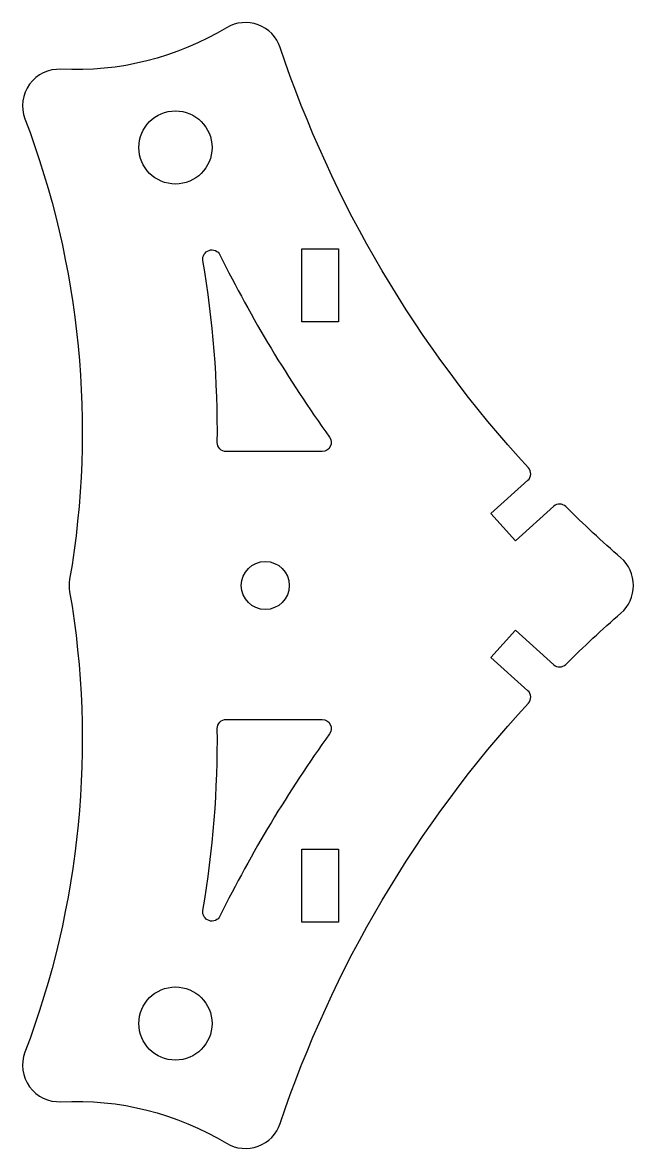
# Model space of a CAD drawing. Header units: inches. Extents: x -0.77 to 1.32, y -1.92 to 1.92.
import ezdxf

# ---------------------------------------------------------------- set-up
doc = ezdxf.new("R2010")
doc.units = ezdxf.units.IN
doc.header["$MEASUREMENT"] = 0

msp = doc.modelspace()

# ---------------------------------------------------------------- linework, layer by layer
for points in [[(1.0496, -0.2706, 0.397695), (1.0908, -0.2696, -0.016105), (1.2795, -0.0943, 0.455103), (1.2795, 0.0943, -0.016105), (1.0908, 0.2696, 0.397695), (1.0496, 0.2706), (0.919, 0.153), (0.8353, 0.2459), (0.9613, 0.3593, 0.417377), (0.9633, 0.4019, -0.10539), (0.1148, 1.8376, 0.479534), (-0.0682, 1.905, -0.149158), (-0.6343, 1.7631, 0.541429), (-0.7575, 1.5939, -0.134048), (-0.6045, 0.0211, 0.084972), (-0.6045, -0.0211, -0.134048), (-0.7575, -1.5939, 0.541429), (-0.6343, -1.7631, -0.149158), (-0.0682, -1.905, 0.479534), (0.1148, -1.8376, -0.10539), (0.9633, -0.4019, 0.417377), (0.9613, -0.3593), (0.8353, -0.2459), (0.919, -0.153)], [(-0.069, 0.4574, -0.417478), (-0.1, 0.4887, 0.045102), (-0.1491, 1.11, -0.864148), (-0.0908, 1.129, 0.040778), (0.2838, 0.5065, -0.611029), (0.2586, 0.4574)], [(0.2586, -0.4574, -0.611029), (0.2838, -0.5065, 0.040778), (-0.0908, -1.129, -0.864148), (-0.1491, -1.11, 0.045102), (-0.1, -0.4887, -0.417478), (-0.069, -0.4574)]]:
    msp.add_lwpolyline(points, format="xyb", close=True)
for points in [[(0.3141, 1.15), (0.3141, 0.9), (0.1891, 0.9), (0.1891, 1.15)], [(0.1891, -0.9), (0.3141, -0.9), (0.3141, -1.15), (0.1891, -1.15)]]:
    msp.add_lwpolyline(points, close=True)
for centre, radius in [((-0.243, 1.4961), 0.125), ((0.0641, 0), 0.082), ((-0.243, -1.4961), 0.125)]:
    msp.add_circle(centre, radius)

doc.saveas('drawing.dxf')
